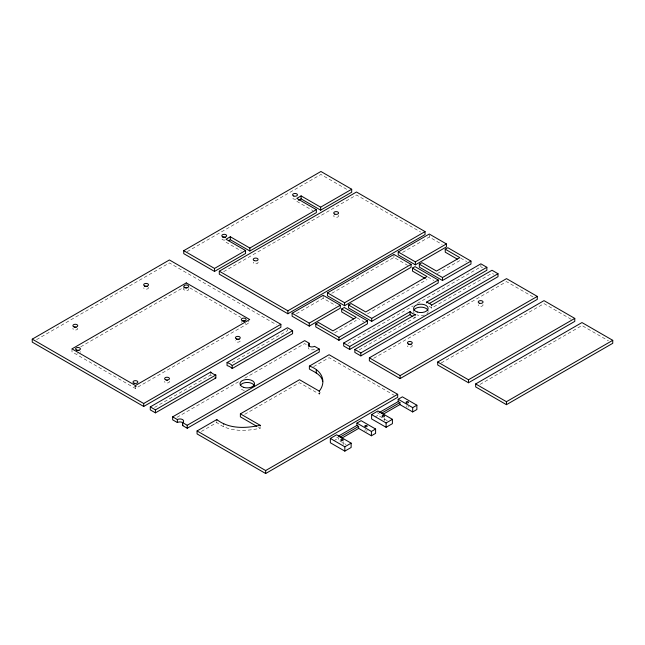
<?xml version="1.0" encoding="UTF-8"?>
<svg xmlns="http://www.w3.org/2000/svg" width="645" height="645" viewBox="0 0 645 645"><rect width="100%" height="100%" fill="white"/><g stroke="black" fill="none" stroke-linecap="round" stroke-linejoin="round"><path stroke-width="0.48" stroke-dasharray="3.23 2.42" d="M244.729 414.324L299.514 382.695L319.299 394.127L320.323 392.402M187.219 251.639L320.92 174.456L347.421 189.751M36.588 339.617L169.417 262.926L276.52 324.757M80.706 346.817L182.777 287.88M223.646 271.666L356.475 194.984L420.717 232.071M71.982 348.881L71.982 351.847L135.426 388.475L249.712 322.492L247.97 321.492M296.418 313.72L323.153 298.28L336.013 305.706M331.764 293.314L393.942 257.411L407.656 265.329M402.536 252.445L429.28 237.013L442.139 244.439M154.598 407.39L210.689 375.003L210.689 374.076M232.224 362.571L287.452 330.683L287.452 328.7M176.996 417.315L238.666 381.711M244.745 378.196L304.682 343.6L308.608 345.865M334.666 332.844L356.266 320.372M367.432 313.93L427.054 279.503M437.35 273.561L459.821 260.588L459.821 258.605M348.042 343.487L413.155 305.891M417.492 303.392L480.872 266.796L482.581 267.788M201.361 431.449L216.793 422.54C229.136 432.166 245.713 431.36 260.169 428.264L260.169 427.337M313.663 366.602L329.095 357.693L394.208 395.288M359.16 349.937L415.251 317.55L415.251 316.066M429.094 306.206A12.126 6.998 0 0 1 431.61 308.108L492.014 273.23L493.731 274.222M373.697 358.298L506.527 281.615L533.028 296.91M441.188 362.974L544.009 303.61L571.365 319.404M333.763 440.785L338.891 437.826M375.035 416.96L380.163 413.993M480.025 384.396L581.975 325.531L608.477 340.834M460.675 258.113L466.674 261.572M296.821 201.337L312.962 210.657M427.909 277.028L433.916 280.494M226.032 242.206L241.327 251.034M357.128 317.896L363.982 321.855M189.743 287.872L241.02 317.477M387.306 420.701L379.639 416.275L379.639 414.3L377.922 413.308L377.922 410.962M336.65 437.133L338.367 438.124L338.367 440.108L346.034 444.526M258.443 427.272L260.169 428.264M480.872 264.821L480.872 266.796M431.61 307.181L431.61 308.108M429.28 235.03L429.28 237.013M393.942 254.444L393.942 257.411M384.485 417.863L384.485 420.451M343.213 441.688L343.213 444.284A1.209 0.701 0 0 0 341.834 443.591M323.153 295.313L323.153 298.28M319.299 392.636L319.299 394.127M223.646 425.756L223.646 426.498M216.793 421.604L216.793 422.54M183.849 286.364L183.849 289.331M135.426 385.508L135.426 388.475M211.399 375.68A12.126 6.998 0 0 1 210.689 375.003M244.35 390.515A7.272 4.201 0 0 1 240.005 387.097M314.542 349.292A3.636 2.096 0 0 1 310.366 349.687A3.636 2.096 0 0 1 308.358 347.534M367.207 430.521A1.209 0.701 0 0 1 366.005 431.126M364.812 430.521A1.209 0.701 0 0 1 365.836 429.731M408.414 406.35A1.209 0.701 0 0 1 407.938 407.189M406.552 407.156A1.209 0.701 0 0 1 406.366 407.051M406.14 406.35A1.209 0.701 0 0 1 407.197 405.899M383.775 419.814A1.209 0.701 0 0 1 384.299 420.08M411.962 345.18A2.427 1.403 0 0 1 410.438 347.204A2.427 1.403 0 0 1 407.414 345.849M482.944 304.585A2.427 1.403 0 0 1 480.791 306.375A2.427 1.403 0 0 1 478.219 304.787M428.135 311.342A7.272 4.201 0 0 1 426.853 313.728M424.386 315.018A7.272 4.201 0 0 1 416.735 314.808M414.179 313.01A7.272 4.201 0 0 1 413.582 311.342M415.251 317.55A12.126 6.998 0 0 1 413.695 316.993M80.351 351.549A2.427 1.403 0 0 1 80.254 352.339M77.465 353.218A2.427 1.403 0 0 1 76.973 353.121M245.648 323.33A2.427 1.403 0 0 1 245.165 323.613M241.286 322.492A2.427 1.403 0 0 1 241.77 321.653M136.732 386.194A2.427 1.403 0 0 1 134.112 386.194M188.396 288.662A2.427 1.403 0 0 1 186.268 290.734A2.427 1.403 0 0 1 184.139 288.662M169.304 381.122A2.427 1.403 0 0 1 167.208 383.009A2.427 1.403 0 0 1 164.66 381.316M240.19 341.044A2.427 1.403 0 0 1 237.392 342.124A2.427 1.403 0 0 1 235.417 340.544M77.569 328.16A2.427 1.403 0 0 1 75.304 330.047A2.427 1.403 0 0 1 73.03 328.16M148.358 287.291A2.427 1.403 0 0 1 146.52 289.162A2.427 1.403 0 0 1 143.666 287.783M338.27 215.301A2.427 1.403 0 0 1 336.142 217.365A2.427 1.403 0 0 1 334.013 215.301M257.984 262.039A2.427 1.403 0 0 1 255.654 263.837A2.427 1.403 0 0 1 253.332 262.039M224.911 240.037A2.427 1.403 0 0 1 221.807 238.69M295.861 199.136A2.427 1.403 0 0 1 293.362 198.845A2.427 1.403 0 0 1 292.685 197.426"/><path stroke-width="0.97" d="M319.299 391.894L319.299 391.152C327.329 380.848 320.879 369.625 309.382 366.11L309.382 369.077C314.454 372.044 321.597 374.81 322.71 381.453M228.604 240.722L230.321 239.73L249.857 251.01L316.356 212.616L316.356 209.649L249.857 248.043L230.321 236.763L226.032 239.239L245.568 250.518L245.568 253.485L214.519 271.416L183.752 253.646L183.752 250.679L320.92 171.481L351.694 189.251L351.694 192.218L320.646 210.149L301.102 198.862L298.53 200.353M32.25 339.149L169.417 259.959L280.873 324.306L280.873 327.273L143.698 406.463L32.25 342.124L32.25 339.149L143.698 403.496L280.873 324.306M351.694 189.251L320.646 207.174L301.102 195.895L296.821 198.37L316.356 209.649M183.752 250.679L214.519 268.441L245.568 250.518M219.3 271.206L356.475 192.008L425.055 231.603L425.055 234.578L287.888 313.768L219.3 274.173L219.3 271.206L287.888 310.801L425.055 231.603M292.104 313.236L323.153 295.313L340.302 305.214L340.302 308.181L309.253 326.104L292.104 316.203L292.104 313.236L309.253 323.137L340.302 305.214M327.442 292.838L393.942 254.444L411.091 264.345L411.091 267.312L344.591 305.706L327.442 295.805L327.442 292.838L344.591 302.739L411.091 264.345M398.231 251.969L429.28 234.038L446.421 243.939L446.421 246.914L415.372 264.837L398.231 254.936L398.231 251.969L415.372 261.87L446.421 243.939M150.285 406.906L210.689 372.036A12.126 6.998 0 0 0 215.833 375.003L215.833 377.97L155.429 412.848L150.285 409.881L150.285 406.906L155.429 409.881L215.833 375.003M227.048 362.587L287.452 327.716L292.596 330.683L292.596 333.65L232.192 368.529A12.126 6.998 0 0 0 227.048 365.562L227.048 362.587A12.126 6.998 0 0 1 232.192 365.562L292.596 330.683M341.697 308.987L344.269 307.496L367.416 320.863L367.416 323.83L338.939 340.278L315.792 326.91L315.792 323.943L318.364 322.46L332.933 330.869L356.266 317.396L341.697 308.987L341.697 311.954L353.694 318.88M412.478 268.118L415.049 266.635L438.197 279.994L438.197 282.97L371.697 321.355L348.55 307.996L348.55 305.029L351.122 303.537L365.699 311.954L427.054 276.528L412.478 268.118L412.478 271.085L425.337 278.511M445.244 249.204L447.815 247.712L470.963 261.08L470.963 264.047L442.486 280.494L419.339 267.127L419.339 264.16L421.911 262.668L436.488 271.085L459.821 257.613L445.244 249.204L445.244 252.171L457.249 259.096M182.938 422.838A3.636 2.096 0 0 0 177.367 422.548L172.65 419.822L172.65 416.855L304.682 340.625L309.398 343.35L309.398 346.317A3.636 2.096 0 0 0 308.899 346.679M315.792 323.943L338.939 337.303L367.416 320.863M348.55 305.029L371.697 318.388L438.197 279.994M419.339 264.16L442.486 277.519L470.963 261.08M182.511 422.548L187.227 425.265L319.251 349.042L319.251 352.009L187.227 428.24L182.511 425.515L182.511 422.548A3.636 2.096 0 0 0 182.511 419.572A3.636 2.096 0 0 0 177.367 419.572L172.65 416.855M415.251 315.324L415.251 314.583A12.126 6.998 0 0 1 410.107 311.616L410.107 314.583L349.703 349.461L343.696 345.994L343.696 343.027L480.872 263.829L486.87 267.296L486.87 270.263L429.054 303.642M309.382 366.11L329.095 354.726L397.683 394.321L397.683 397.296L265.659 473.519L197.072 433.924L197.072 430.949L216.793 419.564C229.136 429.191 245.713 428.385 260.169 425.297L260.169 426.039M343.696 343.027L349.703 346.486L410.107 311.616M426.466 302.908L426.466 302.166L486.87 267.296M256.726 426.281L240.375 416.839L240.375 413.864L299.514 379.728L319.299 391.152M426.466 302.166A12.126 6.998 0 0 1 431.61 305.141L492.014 270.263L498.013 273.73L498.013 276.697L360.845 355.895L354.847 352.428L354.847 349.461L415.251 314.583M354.847 349.461L360.845 352.92L498.013 273.73M369.359 357.838L506.527 278.64L537.301 296.41L537.301 299.377L400.126 378.575L369.359 360.805L369.359 357.838L400.126 375.6L537.301 296.41M437.705 362.022L544.009 300.643L574.784 318.412L574.784 321.379L468.48 382.759L437.705 364.989L437.705 362.022L468.48 379.784L574.784 318.412M197.072 430.949L265.659 470.544L397.683 394.321M330.345 438.431L336.65 434.794L351.138 443.155L351.138 447.477L344.833 451.121L330.345 442.76L330.345 438.431L344.833 446.8L351.138 443.155M338.343 436.157L356.927 425.434L356.927 423.088L361.119 420.669L375.6 429.03L375.6 433.359L371.415 435.778L358.636 428.401L341.745 438.157M371.617 414.606L377.922 410.962L392.41 419.331L392.41 423.652L386.097 427.296L371.617 418.928L371.617 414.606L386.097 422.967L392.41 419.331M379.615 412.332L398.199 401.601L398.199 399.263L402.383 396.836L416.872 405.205L416.872 409.527L412.687 411.945L399.908 404.576L383.017 414.324M340.06 437.149L358.636 426.426L358.636 428.401M381.332 413.324L399.908 402.593L399.908 404.576M356.927 423.088L371.415 431.449L375.6 429.03M398.199 399.263L412.687 407.624L416.872 405.205M475.671 383.936L581.975 322.565L612.75 340.326L612.75 343.301L506.446 404.673L475.671 386.911L475.671 383.936L506.446 401.706L612.75 340.326M319.251 349.042L314.542 346.317A3.636 2.096 0 0 1 309.398 346.317A3.636 2.096 0 0 1 309.398 343.35M398.199 401.601L399.908 402.593M356.927 425.434L358.636 426.426M240.375 413.864L260.169 425.297M506.446 401.706L506.446 404.673M468.48 379.784L468.48 382.759M442.486 277.519L442.486 280.494M431.61 305.141L431.61 305.883M415.372 261.87L415.372 264.837M412.687 407.624L412.687 411.945M400.126 375.6L400.126 378.575M386.097 422.967L386.097 427.296M371.697 318.388L371.697 321.355M371.415 431.449L371.415 435.778M360.845 352.92L360.845 355.895M349.703 346.486L349.703 349.461M344.833 446.8L344.833 451.121M344.591 302.739L344.591 305.706M338.939 337.303L338.939 340.278M320.646 207.174L320.646 210.149M316.235 370.069L316.235 373.036M309.253 323.137L309.253 326.104M301.102 195.895L301.102 198.862M287.888 310.801L287.888 313.768M265.659 470.544L265.659 473.519M249.857 248.043L249.857 251.01M232.192 365.562L232.192 368.529M230.321 236.763L230.321 239.73M223.646 423.523L223.646 424.265M216.793 419.564L216.793 420.306M214.519 268.441L214.519 271.416M210.689 372.036L210.689 373.149M187.227 425.265L187.227 428.24M177.367 419.572L177.367 422.548M155.429 409.881L155.429 412.848M143.698 403.496L143.698 406.463M215.833 377.97A12.126 6.998 0 0 1 215.043 377.712M183.148 425.023A3.636 2.096 0 0 1 182.511 425.515M240.311 385.387A7.272 4.201 0 0 1 247.986 382.485A7.272 4.201 0 0 1 254.477 386.226M408.672 344.624A2.427 1.403 0 0 1 411.147 344.672M413.735 310.487A7.272 4.201 0 0 1 420.854 307.149A7.272 4.201 0 0 1 427.974 310.487M412.623 316.485A12.126 6.998 0 0 1 410.107 314.583M76.973 350.574A2.427 1.403 0 0 1 78.988 350.574M242.867 321.178A2.427 1.403 0 0 1 244.721 321.218M185.591 287.984A2.427 1.403 0 0 1 186.953 287.984M166.692 380.228A2.427 1.403 0 0 1 167.377 380.228M236.505 339.568A2.427 1.403 0 0 1 239.134 339.568M74.457 327.338A2.427 1.403 0 0 1 76.15 327.338M144.778 286.606A2.427 1.403 0 0 1 147.399 286.606M222.92 237.513A2.427 1.403 0 0 1 225.387 237.465M186.268 282.897L71.982 348.881L135.426 385.508L249.712 319.525L186.268 282.897M243.6 387.331A7.272 4.201 0 0 0 254.517 383.686A7.272 4.201 0 0 0 243.6 380.05A7.272 4.201 0 0 0 243.6 387.331M365.328 426.676A1.209 0.701 0 0 0 367.215 426.151A1.209 0.701 0 0 0 365.481 425.466A1.209 0.701 0 0 0 365.328 426.676M341.399 440.567A1.209 0.701 0 0 0 343.213 439.954A1.209 0.701 0 0 0 341.399 439.35A1.209 0.701 0 0 0 341.399 440.567M406.673 402.875A1.209 0.701 0 0 0 408.495 402.27A1.209 0.701 0 0 0 406.673 401.666A1.209 0.701 0 0 0 406.673 402.875M382.598 416.71A1.209 0.701 0 0 0 384.485 416.178A1.209 0.701 0 0 0 382.743 415.501A1.209 0.701 0 0 0 382.598 416.71M408.624 344.091A2.427 1.403 0 0 0 412.26 342.882A2.427 1.403 0 0 0 408.624 341.665A2.427 1.403 0 0 0 408.624 344.091M479.412 303.223A2.427 1.403 0 0 0 483.049 302.013A2.427 1.403 0 0 0 479.412 300.804A2.427 1.403 0 0 0 479.412 303.223M417.218 312.011A7.272 4.201 0 0 0 428.135 308.375A7.272 4.201 0 0 0 417.218 304.738A7.272 4.201 0 0 0 417.218 312.011M76.626 350.042A2.427 1.403 0 0 0 80.399 348.977A2.427 1.403 0 0 0 76.924 347.623A2.427 1.403 0 0 0 76.626 350.042M242.496 320.734A2.427 1.403 0 0 0 246.132 319.525A2.427 1.403 0 0 0 242.496 318.308A2.427 1.403 0 0 0 242.496 320.734M134.063 383.203A2.427 1.403 0 0 0 137.845 382.146A2.427 1.403 0 0 0 134.362 380.784A2.427 1.403 0 0 0 134.063 383.203M185.059 287.573A2.427 1.403 0 0 0 188.695 286.364A2.427 1.403 0 0 0 185.059 285.146A2.427 1.403 0 0 0 185.059 287.573M165.676 379.8A2.427 1.403 0 0 0 169.45 378.744A2.427 1.403 0 0 0 165.975 377.381A2.427 1.403 0 0 0 165.676 379.8M236.61 338.988A2.427 1.403 0 0 0 240.246 337.77A2.427 1.403 0 0 0 236.61 336.561A2.427 1.403 0 0 0 236.61 338.988M73.941 326.838A2.427 1.403 0 0 0 77.723 325.781A2.427 1.403 0 0 0 74.24 324.419A2.427 1.403 0 0 0 73.941 326.838M144.875 286.025A2.427 1.403 0 0 0 148.511 284.816A2.427 1.403 0 0 0 144.875 283.598A2.427 1.403 0 0 0 144.875 286.025M334.787 214.156A2.427 1.403 0 0 0 338.561 213.1A2.427 1.403 0 0 0 335.086 211.737A2.427 1.403 0 0 0 334.787 214.156M254.299 260.628A2.427 1.403 0 0 0 258.073 259.564A2.427 1.403 0 0 0 254.598 258.21A2.427 1.403 0 0 0 254.299 260.628M223.017 236.933A2.427 1.403 0 0 0 226.653 235.723A2.427 1.403 0 0 0 223.017 234.506A2.427 1.403 0 0 0 223.017 236.933M293.806 196.064A2.427 1.403 0 0 0 297.442 194.855A2.427 1.403 0 0 0 293.806 193.637A2.427 1.403 0 0 0 293.806 196.064"/></g></svg>
